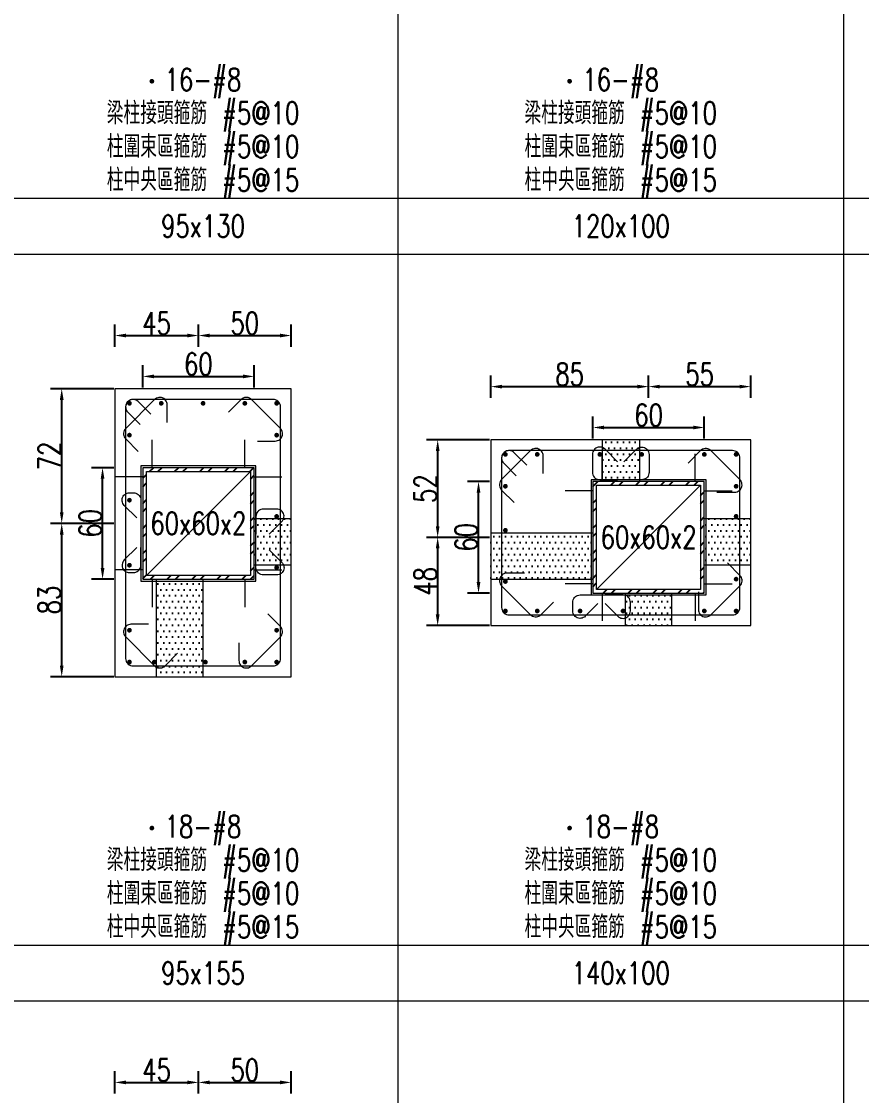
# Model space of a CAD drawing. Header units: millimetres. Extents: x 0 to 3905, y 0 to 8880.
# Drawn here: x 2922 to 3375, y 2763 to 3341 of the extents above; entities that cross this region are included whole.
import ezdxf
from ezdxf.enums import TextEntityAlignment as Align

# ---------------------------------------------------------------- set-up
doc = ezdxf.new("R2010")
doc.units = ezdxf.units.MM
doc.layers.get('DEFPOINTS').update_dxf_attribs({"color": 3})
for name, color, linetype in [('Hatch線', 6, 'Continuous'), ('TC-鋼粱', 132, 'Continuous'), ('主筋斷面', 2, 'Continuous'), ('文字-主筋根數', 7, 'Continuous'), ('文字-剪力筋 中央區', 7, 'Continuous'), ('文字-剪力筋-BC', 7, 'Continuous'), ('文字-剪力筋-圍束區', 7, 'Continuous'), ('文字-斷面尺寸', 7, 'Continuous'), ('文字-輔助字', 7, 'Continuous'), ('柱斷面線', 4, 'Continuous'), ('標註字', 4, 'Continuous'), ('箍筋線', 1, 'Continuous'), ('網格線', 7, 'Continuous'), ('鋼柱', 11, 'Continuous')]:
    doc.layers.add(name, color=color, linetype=linetype)
doc.styles.add('note', font='txt.shx', dxfattribs={"width": 0.75, "height": 12})
doc.styles.add('txt', font='txt.shx', dxfattribs={"height": 0.2, "bigfont": 'chineset.shx'})
doc.dimstyles.new('RCAD_DIM', dxfattribs={"dimtxt": 12, "dimasz": 6, "dimexe": 6, "dimexo": 0.625, "dimtad": 1, "dimdec": 0, "dimdsep": 46, "dimtxsty": 'note', "dimcen": 2.5, "dimclrd": 256, "dimclre": 256, "dimclrt": 256, "dimadec": 0, "dimazin": 0, "dimtfac": 1, "dimtmove": 0, "dimatfit": 3, "dimfxl": 0, "dimtolj": 1, "dimarcsym": 0})

# ---------------------------------------------------------------- blocks, each defined once
blk = doc.blocks.new('*D1640')
at = {"layer": 'DEFPOINTS', "color": 0}
for p in [(3017.5, 2770.12), (2972.5, 2763.5), (3017.5, 2763.5)]:
    blk.add_point(p, dxfattribs=at)
at = {"layer": '標註字', "lineweight": -2}
for p, q in [((2972.5, 2764.12), (2972.5, 2776.12)), ((3017.5, 2764.12), (3017.5, 2776.12)), ((2978.5, 2770.12), (3011.5, 2770.12))]:
    blk.add_line(p, q, dxfattribs=at)
at = {"layer": '標註字'}
for points in [[(2978.5, 2771.12), (2978.5, 2769.12), (2972.5, 2770.12)], [(3011.5, 2769.12), (3011.5, 2771.12), (3017.5, 2770.12)]]:
    blk.add_solid(points, dxfattribs=at)
at = {"layer": '標註字', "insert": (2995, 2776.75), "char_height": 12, "attachment_point": 5, "style": 'note'}
blk.add_mtext('\\A1;45', dxfattribs=at)
blk = doc.blocks.new('*D1641')
at = {"layer": 'DEFPOINTS', "color": 0}
for p in [(3067.5, 2770.12), (3017.5, 2763.5), (3067.5, 2763.5)]:
    blk.add_point(p, dxfattribs=at)
at = {"layer": '標註字', "lineweight": -2}
for p, q in [((3017.5, 2764.12), (3017.5, 2776.12)), ((3067.5, 2764.12), (3067.5, 2776.12)), ((3023.5, 2770.12), (3061.5, 2770.12))]:
    blk.add_line(p, q, dxfattribs=at)
at = {"layer": '標註字'}
for points in [[(3023.5, 2771.12), (3023.5, 2769.12), (3017.5, 2770.12)], [(3061.5, 2769.12), (3061.5, 2771.12), (3067.5, 2770.12)]]:
    blk.add_solid(points, dxfattribs=at)
at = {"layer": '標註字', "insert": (3042.5, 2776.75), "char_height": 12, "attachment_point": 5, "style": 'note'}
blk.add_mtext('\\A1;50', dxfattribs=at)
blk = doc.blocks.new('*D1644')
at = {"layer": 'DEFPOINTS', "color": 0}
for p in [(3047.5, 3150.12), (2987.5, 3143.5), (3047.5, 3143.5)]:
    blk.add_point(p, dxfattribs=at)
at = {"layer": '標註字', "lineweight": -2}
for p, q in [((2987.5, 3144.12), (2987.5, 3156.12)), ((3047.5, 3144.12), (3047.5, 3156.12)), ((2993.5, 3150.12), (3041.5, 3150.12))]:
    blk.add_line(p, q, dxfattribs=at)
at = {"layer": '標註字'}
for points in [[(2993.5, 3151.12), (2993.5, 3149.12), (2987.5, 3150.12)], [(3041.5, 3149.12), (3041.5, 3151.12), (3047.5, 3150.12)]]:
    blk.add_solid(points, dxfattribs=at)
at = {"layer": '標註字', "insert": (3017.5, 3156.75), "char_height": 12, "attachment_point": 5, "style": 'note'}
blk.add_mtext('\\A1;60', dxfattribs=at)
blk = doc.blocks.new('*D1645')
at = {"layer": 'DEFPOINTS', "color": 0}
for p in [(2965.88, 3101), (2972.5, 3101), (2972.5, 3041)]:
    blk.add_point(p, dxfattribs=at)
at = {"layer": '標註字', "lineweight": -2}
for p, q in [((2971.88, 3101), (2959.88, 3101)), ((2965.88, 3047), (2965.88, 3095)), ((2971.88, 3041), (2959.88, 3041))]:
    blk.add_line(p, q, dxfattribs=at)
at = {"layer": '標註字'}
for points in [[(2966.88, 3095), (2964.88, 3095), (2965.88, 3101)], [(2964.88, 3047), (2966.88, 3047), (2965.88, 3041)]]:
    blk.add_solid(points, dxfattribs=at)
at = {"layer": '標註字', "insert": (2959.25, 3071), "char_height": 12, "attachment_point": 5, "rotation": 90, "style": 'note'}
blk.add_mtext('\\A1;60', dxfattribs=at)
blk = doc.blocks.new('*D1646')
at = {"layer": 'DEFPOINTS', "color": 0}
for p in [(3017.5, 3172.12), (2972.5, 3165.5), (3017.5, 3165.5)]:
    blk.add_point(p, dxfattribs=at)
at = {"layer": '標註字', "lineweight": -2}
for p, q in [((2972.5, 3166.12), (2972.5, 3178.12)), ((3017.5, 3166.12), (3017.5, 3178.12)), ((2978.5, 3172.12), (3011.5, 3172.12))]:
    blk.add_line(p, q, dxfattribs=at)
at = {"layer": '標註字'}
for points in [[(2978.5, 3173.12), (2978.5, 3171.12), (2972.5, 3172.12)], [(3011.5, 3171.12), (3011.5, 3173.12), (3017.5, 3172.12)]]:
    blk.add_solid(points, dxfattribs=at)
at = {"layer": '標註字', "insert": (2995, 3178.75), "char_height": 12, "attachment_point": 5, "style": 'note'}
blk.add_mtext('\\A1;45', dxfattribs=at)
blk = doc.blocks.new('*D1647')
at = {"layer": 'DEFPOINTS', "color": 0}
for p in [(3067.5, 3172.12), (3017.5, 3165.5), (3067.5, 3165.5)]:
    blk.add_point(p, dxfattribs=at)
at = {"layer": '標註字', "lineweight": -2}
for p, q in [((3017.5, 3166.12), (3017.5, 3178.12)), ((3067.5, 3166.12), (3067.5, 3178.12)), ((3023.5, 3172.12), (3061.5, 3172.12))]:
    blk.add_line(p, q, dxfattribs=at)
at = {"layer": '標註字'}
for points in [[(3023.5, 3173.12), (3023.5, 3171.12), (3017.5, 3172.12)], [(3061.5, 3171.12), (3061.5, 3173.12), (3067.5, 3172.12)]]:
    blk.add_solid(points, dxfattribs=at)
at = {"layer": '標註字', "insert": (3042.5, 3178.75), "char_height": 12, "attachment_point": 5, "style": 'note'}
blk.add_mtext('\\A1;50', dxfattribs=at)
blk = doc.blocks.new('*D1648')
at = {"layer": 'DEFPOINTS', "color": 0}
for p in [(2943.88, 3071), (2972.5, 3071), (2972.5, 2988.5)]:
    blk.add_point(p, dxfattribs=at)
at = {"layer": '標註字', "lineweight": -2}
for p, q in [((2971.88, 3071), (2937.88, 3071)), ((2943.88, 2994.5), (2943.88, 3065)), ((2971.88, 2988.5), (2937.88, 2988.5))]:
    blk.add_line(p, q, dxfattribs=at)
at = {"layer": '標註字'}
for points in [[(2944.88, 3065), (2942.88, 3065), (2943.88, 3071)], [(2942.88, 2994.5), (2944.88, 2994.5), (2943.88, 2988.5)]]:
    blk.add_solid(points, dxfattribs=at)
at = {"layer": '標註字', "insert": (2937.25, 3029.75), "char_height": 12, "attachment_point": 5, "rotation": 90, "style": 'note'}
blk.add_mtext('\\A1;83', dxfattribs=at)
blk = doc.blocks.new('*D1649')
at = {"layer": 'DEFPOINTS', "color": 0}
for p in [(2943.88, 3143.5), (2972.5, 3143.5), (2972.5, 3071)]:
    blk.add_point(p, dxfattribs=at)
at = {"layer": '標註字', "lineweight": -2}
for p, q in [((2971.88, 3143.5), (2937.88, 3143.5)), ((2943.88, 3077), (2943.88, 3137.5)), ((2971.88, 3071), (2937.88, 3071))]:
    blk.add_line(p, q, dxfattribs=at)
at = {"layer": '標註字'}
for points in [[(2944.88, 3137.5), (2942.88, 3137.5), (2943.88, 3143.5)], [(2942.88, 3077), (2944.88, 3077), (2943.88, 3071)]]:
    blk.add_solid(points, dxfattribs=at)
at = {"layer": '標註字', "insert": (2937.25, 3107.25), "char_height": 12, "attachment_point": 5, "rotation": 90, "style": 'note'}
blk.add_mtext('\\A1;72', dxfattribs=at)
blk = doc.blocks.new('Circle_Filled')
at = {"const_width": 0.5}
blk.add_lwpolyline([(-0.25, 0, 1), (0.25, 0, 1)], format="xyb", close=True, dxfattribs=at)
blk = doc.blocks.new('*D1776')
at = {"layer": 'DEFPOINTS', "color": 0}
for p in [(3290, 3122.62), (3230, 3116), (3290, 3116)]:
    blk.add_point(p, dxfattribs=at)
at = {"layer": '標註字', "lineweight": -2}
for p, q in [((3230, 3116.62), (3230, 3128.62)), ((3290, 3116.62), (3290, 3128.62)), ((3236, 3122.62), (3284, 3122.62))]:
    blk.add_line(p, q, dxfattribs=at)
at = {"layer": '標註字'}
for points in [[(3236, 3123.62), (3236, 3121.62), (3230, 3122.62)], [(3284, 3121.62), (3284, 3123.62), (3290, 3122.62)]]:
    blk.add_solid(points, dxfattribs=at)
at = {"layer": '標註字', "insert": (3260, 3129.25), "char_height": 12, "attachment_point": 5, "style": 'note'}
blk.add_mtext('\\A1;60', dxfattribs=at)
blk = doc.blocks.new('*D1777')
at = {"layer": 'DEFPOINTS', "color": 0}
for p in [(3168.38, 3093.5), (3175, 3093.5), (3175, 3033.5)]:
    blk.add_point(p, dxfattribs=at)
at = {"layer": '標註字', "lineweight": -2}
for p, q in [((3174.38, 3093.5), (3162.38, 3093.5)), ((3168.38, 3039.5), (3168.38, 3087.5)), ((3174.38, 3033.5), (3162.38, 3033.5))]:
    blk.add_line(p, q, dxfattribs=at)
at = {"layer": '標註字'}
for points in [[(3169.38, 3087.5), (3167.38, 3087.5), (3168.38, 3093.5)], [(3167.38, 3039.5), (3169.38, 3039.5), (3168.38, 3033.5)]]:
    blk.add_solid(points, dxfattribs=at)
at = {"layer": '標註字', "insert": (3161.75, 3063.5), "char_height": 12, "attachment_point": 5, "rotation": 90, "style": 'note'}
blk.add_mtext('\\A1;60', dxfattribs=at)
blk = doc.blocks.new('*D1778')
at = {"layer": 'DEFPOINTS', "color": 0}
for p in [(3260, 3144.62), (3175, 3138), (3260, 3138)]:
    blk.add_point(p, dxfattribs=at)
at = {"layer": '標註字', "lineweight": -2}
for p, q in [((3175, 3138.62), (3175, 3150.62)), ((3260, 3138.62), (3260, 3150.62)), ((3181, 3144.62), (3254, 3144.62))]:
    blk.add_line(p, q, dxfattribs=at)
at = {"layer": '標註字'}
for points in [[(3181, 3145.62), (3181, 3143.62), (3175, 3144.62)], [(3254, 3143.62), (3254, 3145.62), (3260, 3144.62)]]:
    blk.add_solid(points, dxfattribs=at)
at = {"layer": '標註字', "insert": (3217.5, 3151.25), "char_height": 12, "attachment_point": 5, "style": 'note'}
blk.add_mtext('\\A1;85', dxfattribs=at)
blk = doc.blocks.new('*D1779')
at = {"layer": 'DEFPOINTS', "color": 0}
for p in [(3315, 3144.62), (3260, 3138), (3315, 3138)]:
    blk.add_point(p, dxfattribs=at)
at = {"layer": '標註字', "lineweight": -2}
for p, q in [((3260, 3138.62), (3260, 3150.62)), ((3315, 3138.62), (3315, 3150.62)), ((3266, 3144.62), (3309, 3144.62))]:
    blk.add_line(p, q, dxfattribs=at)
at = {"layer": '標註字'}
for points in [[(3266, 3145.62), (3266, 3143.62), (3260, 3144.62)], [(3309, 3143.62), (3309, 3145.62), (3315, 3144.62)]]:
    blk.add_solid(points, dxfattribs=at)
at = {"layer": '標註字', "insert": (3287.5, 3151.25), "char_height": 12, "attachment_point": 5, "style": 'note'}
blk.add_mtext('\\A1;55', dxfattribs=at)
blk = doc.blocks.new('*D1780')
at = {"layer": 'DEFPOINTS', "color": 0}
for p in [(3146.38, 3063.5), (3175, 3063.5), (3175, 3016)]:
    blk.add_point(p, dxfattribs=at)
at = {"layer": '標註字', "lineweight": -2}
for p, q in [((3174.38, 3063.5), (3140.38, 3063.5)), ((3146.38, 3022), (3146.38, 3057.5)), ((3174.38, 3016), (3140.38, 3016))]:
    blk.add_line(p, q, dxfattribs=at)
at = {"layer": '標註字'}
for points in [[(3147.38, 3057.5), (3145.38, 3057.5), (3146.38, 3063.5)], [(3145.38, 3022), (3147.38, 3022), (3146.38, 3016)]]:
    blk.add_solid(points, dxfattribs=at)
at = {"layer": '標註字', "insert": (3139.75, 3039.75), "char_height": 12, "attachment_point": 5, "rotation": 90, "style": 'note'}
blk.add_mtext('\\A1;48', dxfattribs=at)
blk = doc.blocks.new('*D1781')
at = {"layer": 'DEFPOINTS', "color": 0}
for p in [(3146.38, 3116), (3175, 3116), (3175, 3063.5)]:
    blk.add_point(p, dxfattribs=at)
at = {"layer": '標註字', "lineweight": -2}
for p, q in [((3174.38, 3116), (3140.38, 3116)), ((3146.38, 3069.5), (3146.38, 3110)), ((3174.38, 3063.5), (3140.38, 3063.5))]:
    blk.add_line(p, q, dxfattribs=at)
at = {"layer": '標註字'}
for points in [[(3147.38, 3110), (3145.38, 3110), (3146.38, 3116)], [(3145.38, 3069.5), (3147.38, 3069.5), (3146.38, 3063.5)]]:
    blk.add_solid(points, dxfattribs=at)
at = {"layer": '標註字', "insert": (3139.75, 3089.75), "char_height": 12, "attachment_point": 5, "rotation": 90, "style": 'note'}
blk.add_mtext('\\A1;52', dxfattribs=at)

msp = doc.modelspace()

# ---------------------------------------------------------------- hatches: boundary and pattern name
at = {"layer": 'Hatch線'}
h = msp.add_hatch(dxfattribs=at)
h.set_pattern_fill('ANSI32', color=256, style=0)
h.paths.add_polyline_path([(2987.5, 3041), (3047.5, 3041), (3047.5, 3101), (2987.5, 3101)], flags=17)
h.paths.add_polyline_path([(2989.5, 3043), (2989.5, 3099), (3045.5, 3099), (3045.5, 3043)])
h = msp.add_hatch(dxfattribs=at)
h.set_pattern_fill('ANSI32', color=256, style=0)
h.paths.add_polyline_path([(3230, 3033.5), (3290, 3033.5), (3290, 3093.5), (3230, 3093.5)], flags=17)
h.paths.add_polyline_path([(3232, 3035.5), (3232, 3091.5), (3288, 3091.5), (3288, 3035.5)])
at = {"layer": 'TC-鋼粱'}
h = msp.add_hatch(dxfattribs=at)
h.set_pattern_fill('DOTS', color=256, scale=2, style=0)
h.paths.add_polyline_path([(3255, 3116), (3235, 3116), (3235, 3093.5), (3255, 3093.5)], flags=17)
h = msp.add_hatch(dxfattribs=at)
h.set_pattern_fill('DOTS', color=256, scale=2, style=0)
h.paths.add_polyline_path([(3067.5, 3048.5), (3067.5, 3073.5), (3047.5, 3073.5), (3047.5, 3048.5)], flags=17)
h = msp.add_hatch(dxfattribs=at)
h.set_pattern_fill('DOTS', color=256, scale=2, style=0)
h.paths.add_polyline_path([(3315, 3048.5), (3315, 3073.5), (3290, 3073.5), (3290, 3048.5)], flags=17)
h = msp.add_hatch(dxfattribs=at)
h.set_pattern_fill('DOTS', color=256, scale=2, style=0)
h.paths.add_polyline_path([(3175, 3066), (3175, 3041), (3230, 3041), (3230, 3066)], flags=17)
h = msp.add_hatch(dxfattribs=at)
h.set_pattern_fill('DOTS', color=256, scale=2, style=0)
h.paths.add_polyline_path([(2995, 2988.5), (3020, 2988.5), (3020, 3041), (2995, 3041)], flags=17)
h = msp.add_hatch(dxfattribs=at)
h.set_pattern_fill('DOTS', color=256, scale=2, style=0)
h.paths.add_polyline_path([(3247.48, 3016), (3272.48, 3016), (3272.48, 3033.5), (3247.48, 3033.5)], flags=17)

# ---------------------------------------------------------------- linework, layer by layer
at = {"layer": 'DEFPOINTS', "lineweight": 5}
for points in [[(2992.5, 3101), (2992.5, 3116)], [(3042.5, 3101), (3042.5, 3116)], [(3235, 3093.5), (3235, 3108.5)], [(3285, 3093.5), (3285, 3108.5)], [(2987.5, 3040), (3048.5, 3040), (3048.5, 3102), (2986.5, 3102), (2986.5, 3040), (2987.5, 3040)], [(2989.5, 3043), (3045.5, 3099)], [(2987.5, 3096), (2972.5, 3096)], [(3047.5, 3096), (3062.5, 3096)], [(3230, 3032.5), (3291, 3032.5), (3291, 3094.5), (3229, 3094.5), (3229, 3032.5), (3230, 3032.5)], [(3230, 3088.5), (3215, 3088.5)], [(3232, 3035.5), (3288, 3091.5)], [(3290, 3088.5), (3305, 3088.5)], [(2987.5, 3046), (2972.5, 3046)], [(2992.5, 3041), (2992.5, 3026)], [(3042.5, 3041), (3042.5, 3026)], [(3047.5, 3046), (3062.5, 3046)], [(3230, 3038.5), (3215, 3038.5)], [(3290, 3038.5), (3305, 3038.5)], [(3235, 3033.5), (3235, 3018.5)], [(3285, 3033.5), (3285, 3018.5)]]:
    msp.add_lwpolyline(points, dxfattribs=at)
at = {"layer": 'TC-鋼粱', "lineweight": 5}
for points in [[(3235, 3116), (3235, 3093.5)], [(3255, 3116), (3255, 3093.5)], [(3067.5, 3073.5), (3047.5, 3073.5)], [(3315, 3073.5), (3290, 3073.5)], [(3175, 3066), (3230, 3066)], [(3067.5, 3048.5), (3047.5, 3048.5)], [(3315, 3048.5), (3290, 3048.5)], [(2995, 2988.5), (2995, 3041)], [(3020, 2988.5), (3020, 3041)], [(3175, 3041), (3230, 3041)], [(3247.48, 3016), (3247.48, 3033.5)], [(3272.48, 3016), (3272.48, 3033.5)]]:
    msp.add_lwpolyline(points, dxfattribs=at)
at = {"layer": '柱斷面線', "lineweight": 5}
for points in [[(2972.5, 2988.5), (3067.5, 2988.5), (3067.5, 3143.5), (2972.5, 3143.5), (2972.5, 2988.5)], [(3175, 3016), (3315, 3016), (3315, 3116), (3175, 3116), (3175, 3016)]]:
    msp.add_lwpolyline(points, dxfattribs=at)
at = {"layer": '箍筋線', "lineweight": 5}
for points in [[(3000.69, 3125.31), (3000.69, 3134.85), (3000.63, 3135.52), (3000.46, 3136.16), (3000.19, 3136.77), (2999.82, 3137.33), (2999.36, 3137.82), (2998.83, 3138.22), (2998.23, 3138.52), (2997.6, 3138.73), (2996.93, 3138.82), (2996.27, 3138.8), (2995.61, 3138.67), (2994.99, 3138.43), (2994.41, 3138.09), (2993.9, 3137.66), (2978.34, 3122.1), (2977.89, 3121.57), (2977.55, 3120.97), (2977.31, 3120.32), (2977.19, 3119.63), (2977.19, 3118.94), (2977.31, 3118.26), (2977.55, 3117.61), (2977.89, 3117.01), (2978.34, 3116.48), (2985.08, 3109.73)], [(2991.83, 3129.79), (2985.08, 3136.54), (2984.57, 3136.97), (2983.99, 3137.31), (2983.37, 3137.55), (2982.72, 3137.68), (2982.05, 3137.7), (2981.39, 3137.61), (2980.75, 3137.4), (2980.16, 3137.1), (2979.62, 3136.69), (2979.16, 3136.21), (2978.79, 3135.65), (2978.52, 3135.04), (2978.35, 3134.4), (2978.29, 3133.73), (2978.29, 2998.27), (2978.36, 2997.58), (2978.53, 2996.91), (2978.83, 2996.28), (2979.22, 2995.71), (2979.71, 2995.22), (2980.28, 2994.83), (2980.91, 2994.53), (2981.58, 2994.36), (2982.27, 2994.29), (3057.73, 2994.29), (3058.42, 2994.36), (3059.09, 2994.53), (3059.72, 2994.83), (3060.29, 2995.22), (3060.78, 2995.71), (3061.17, 2996.28), (3061.47, 2996.91), (3061.64, 2997.58), (3061.71, 2998.27), (3061.71, 3133.73), (3061.64, 3134.42), (3061.47, 3135.09), (3061.17, 3135.72), (3060.78, 3136.29), (3060.29, 3136.78), (3059.72, 3137.17), (3059.09, 3137.47), (3058.42, 3137.64), (3057.73, 3137.71), (2982.27, 3137.71), (2981.6, 3137.65), (2980.96, 3137.48), (2980.35, 3137.21), (2979.79, 3136.84), (2979.31, 3136.38), (2978.9, 3135.84), (2978.6, 3135.25), (2978.39, 3134.61), (2978.3, 3133.95), (2978.32, 3133.28), (2978.45, 3132.63), (2978.69, 3132.01), (2979.03, 3131.43), (2979.46, 3130.92), (2986.21, 3124.17)], [(3049.31, 3115.31), (3058.85, 3115.31), (3059.52, 3115.37), (3060.16, 3115.54), (3060.77, 3115.81), (3061.33, 3116.18), (3061.82, 3116.64), (3062.22, 3117.17), (3062.52, 3117.77), (3062.73, 3118.4), (3062.82, 3119.07), (3062.8, 3119.73), (3062.67, 3120.39), (3062.43, 3121.01), (3062.09, 3121.59), (3061.66, 3122.1), (3046.1, 3137.66), (3045.57, 3138.11), (3044.97, 3138.45), (3044.32, 3138.69), (3043.63, 3138.81), (3042.94, 3138.81), (3042.26, 3138.69), (3041.61, 3138.45), (3041.01, 3138.11), (3040.48, 3137.66), (3033.73, 3130.92)], [(3203.19, 3097.81), (3203.19, 3107.35), (3203.13, 3108.02), (3202.96, 3108.66), (3202.69, 3109.27), (3202.32, 3109.83), (3201.86, 3110.32), (3201.33, 3110.72), (3200.73, 3111.02), (3200.1, 3111.23), (3199.43, 3111.32), (3198.77, 3111.3), (3198.11, 3111.17), (3197.49, 3110.93), (3196.91, 3110.59), (3196.4, 3110.16), (3180.84, 3094.6), (3180.39, 3094.07), (3180.05, 3093.47), (3179.81, 3092.82), (3179.69, 3092.13), (3179.69, 3091.44), (3179.81, 3090.76), (3180.05, 3090.11), (3180.39, 3089.51), (3180.84, 3088.98), (3187.58, 3082.23)], [(3194.33, 3102.29), (3187.58, 3109.04), (3187.07, 3109.47), (3186.49, 3109.81), (3185.87, 3110.05), (3185.22, 3110.18), (3184.55, 3110.2), (3183.89, 3110.11), (3183.25, 3109.9), (3182.66, 3109.6), (3182.12, 3109.19), (3181.66, 3108.71), (3181.29, 3108.15), (3181.02, 3107.54), (3180.85, 3106.9), (3180.79, 3106.23), (3180.79, 3025.77), (3180.86, 3025.08), (3181.03, 3024.41), (3181.33, 3023.78), (3181.72, 3023.21), (3182.21, 3022.72), (3182.78, 3022.33), (3183.41, 3022.03), (3184.08, 3021.86), (3184.77, 3021.79), (3305.23, 3021.79), (3305.92, 3021.86), (3306.59, 3022.03), (3307.22, 3022.33), (3307.79, 3022.72), (3308.28, 3023.21), (3308.67, 3023.78), (3308.97, 3024.41), (3309.14, 3025.08), (3309.21, 3025.77), (3309.21, 3106.23), (3309.14, 3106.92), (3308.97, 3107.59), (3308.67, 3108.22), (3308.28, 3108.79), (3307.79, 3109.28), (3307.22, 3109.67), (3306.59, 3109.97), (3305.92, 3110.14), (3305.23, 3110.21), (3184.77, 3110.21), (3184.1, 3110.15), (3183.46, 3109.98), (3182.85, 3109.71), (3182.29, 3109.34), (3181.81, 3108.88), (3181.4, 3108.34), (3181.1, 3107.75), (3180.89, 3107.11), (3180.8, 3106.45), (3180.82, 3105.78), (3180.95, 3105.13), (3181.19, 3104.51), (3181.53, 3103.93), (3181.96, 3103.42), (3188.71, 3096.67)], [(3243.29, 3104.2), (3236.54, 3110.95), (3236.03, 3111.38), (3235.45, 3111.72), (3234.83, 3111.96), (3234.18, 3112.09), (3233.51, 3112.11), (3232.85, 3112.02), (3232.21, 3111.81), (3231.62, 3111.51), (3231.08, 3111.1), (3230.62, 3110.62), (3230.25, 3110.06), (3229.98, 3109.45), (3229.81, 3108.81), (3229.76, 3108.14), (3229.76, 3098.48), (3229.82, 3097.78), (3229.99, 3097.12), (3230.29, 3096.49), (3230.68, 3095.92), (3231.17, 3095.43), (3231.74, 3095.03), (3232.37, 3094.74), (3233.04, 3094.56), (3233.73, 3094.5), (3243.27, 3094.5)], [(3246.71, 3104.2), (3253.46, 3110.95), (3253.97, 3111.38), (3254.55, 3111.72), (3255.17, 3111.96), (3255.82, 3112.09), (3256.49, 3112.11), (3257.15, 3112.02), (3257.79, 3111.81), (3258.38, 3111.51), (3258.92, 3111.1), (3259.38, 3110.62), (3259.75, 3110.06), (3260.02, 3109.45), (3260.19, 3108.81), (3260.25, 3108.14), (3260.25, 3098.48), (3260.18, 3097.78), (3260.01, 3097.12), (3259.71, 3096.49), (3259.32, 3095.92), (3258.83, 3095.43), (3258.26, 3095.03), (3257.63, 3094.74), (3256.96, 3094.56), (3256.27, 3094.5), (3246.73, 3094.5)], [(3296.81, 3087.81), (3306.35, 3087.81), (3307.02, 3087.87), (3307.66, 3088.04), (3308.27, 3088.31), (3308.83, 3088.68), (3309.32, 3089.14), (3309.72, 3089.67), (3310.02, 3090.27), (3310.23, 3090.9), (3310.32, 3091.57), (3310.3, 3092.23), (3310.17, 3092.89), (3309.93, 3093.51), (3309.59, 3094.09), (3309.16, 3094.6), (3293.6, 3110.16), (3293.07, 3110.61), (3292.47, 3110.95), (3291.82, 3111.19), (3291.13, 3111.31), (3290.44, 3111.31), (3289.76, 3111.19), (3289.11, 3110.95), (3288.51, 3110.61), (3287.98, 3110.16), (3281.23, 3103.42)], [(2984.3, 3073.94), (2977.55, 3080.69), (2977.12, 3081.2), (2976.78, 3081.78), (2976.54, 3082.4), (2976.41, 3083.05), (2976.39, 3083.72), (2976.48, 3084.38), (2976.69, 3085.02), (2976.99, 3085.61), (2977.4, 3086.15), (2977.88, 3086.61), (2978.44, 3086.98), (2979.05, 3087.25), (2979.69, 3087.42), (2980.36, 3087.48), (2982.53, 3087.48), (2983.22, 3087.41), (2983.88, 3087.24), (2984.51, 3086.94), (2985.08, 3086.55), (2985.57, 3086.06), (2985.97, 3085.49), (2986.26, 3084.86), (2986.44, 3084.19), (2986.5, 3083.5), (2986.5, 3073.96)], [(3055.7, 3065.21), (3062.45, 3071.96), (3062.88, 3072.47), (3063.22, 3073.05), (3063.46, 3073.67), (3063.59, 3074.32), (3063.61, 3074.99), (3063.52, 3075.65), (3063.31, 3076.29), (3063.01, 3076.88), (3062.6, 3077.42), (3062.12, 3077.88), (3061.56, 3078.25), (3060.95, 3078.52), (3060.31, 3078.69), (3059.64, 3078.74), (3052.48, 3078.74), (3051.78, 3078.68), (3051.12, 3078.51), (3050.49, 3078.21), (3049.92, 3077.81), (3049.43, 3077.32), (3049.03, 3076.76), (3048.74, 3076.13), (3048.56, 3075.46), (3048.5, 3074.77), (3048.5, 3065.23)], [(2984.3, 3058.06), (2977.55, 3051.31), (2977.12, 3050.8), (2976.78, 3050.22), (2976.54, 3049.6), (2976.41, 3048.95), (2976.39, 3048.28), (2976.48, 3047.62), (2976.69, 3046.98), (2976.99, 3046.39), (2977.4, 3045.85), (2977.88, 3045.39), (2978.44, 3045.02), (2979.05, 3044.75), (2979.69, 3044.58), (2980.36, 3044.52), (2982.53, 3044.52), (2983.22, 3044.59), (2983.88, 3044.76), (2984.51, 3045.06), (2985.08, 3045.45), (2985.57, 3045.94), (2985.97, 3046.51), (2986.26, 3047.14), (2986.44, 3047.81), (2986.5, 3048.5), (2986.5, 3058.04)], [(3055.7, 3056.79), (3062.45, 3050.04), (3062.88, 3049.53), (3063.22, 3048.95), (3063.46, 3048.33), (3063.59, 3047.67), (3063.61, 3047.01), (3063.52, 3046.35), (3063.31, 3045.71), (3063.01, 3045.12), (3062.6, 3044.58), (3062.12, 3044.12), (3061.56, 3043.75), (3060.95, 3043.48), (3060.31, 3043.31), (3059.64, 3043.25), (3052.48, 3043.25), (3051.78, 3043.32), (3051.12, 3043.49), (3050.49, 3043.79), (3049.92, 3044.18), (3049.43, 3044.67), (3049.03, 3045.24), (3048.74, 3045.87), (3048.56, 3046.54), (3048.5, 3047.23), (3048.5, 3056.77)], [(3286.81, 3034.19), (3286.81, 3024.65), (3286.87, 3023.98), (3287.04, 3023.34), (3287.31, 3022.73), (3287.68, 3022.17), (3288.14, 3021.68), (3288.67, 3021.28), (3289.27, 3020.98), (3289.9, 3020.77), (3290.57, 3020.68), (3291.23, 3020.7), (3291.89, 3020.83), (3292.51, 3021.07), (3293.09, 3021.41), (3293.6, 3021.84), (3309.16, 3037.4), (3309.61, 3037.93), (3309.95, 3038.53), (3310.19, 3039.18), (3310.31, 3039.87), (3310.31, 3040.56), (3310.19, 3041.24), (3309.95, 3041.89), (3309.61, 3042.49), (3309.16, 3043.02), (3302.42, 3049.77)], [(3193.19, 3044.19), (3183.65, 3044.19), (3182.98, 3044.13), (3182.34, 3043.96), (3181.73, 3043.69), (3181.17, 3043.32), (3180.68, 3042.86), (3180.28, 3042.33), (3179.98, 3041.73), (3179.77, 3041.1), (3179.68, 3040.43), (3179.7, 3039.77), (3179.83, 3039.11), (3180.07, 3038.49), (3180.41, 3037.91), (3180.84, 3037.4), (3196.4, 3021.84), (3196.93, 3021.39), (3197.53, 3021.05), (3198.18, 3020.81), (3198.87, 3020.69), (3199.56, 3020.69), (3200.24, 3020.81), (3200.89, 3021.05), (3201.49, 3021.39), (3202.02, 3021.84), (3208.77, 3028.58)], [(3232.66, 3027.8), (3225.91, 3021.05), (3225.4, 3020.62), (3224.83, 3020.28), (3224.2, 3020.04), (3223.55, 3019.91), (3222.88, 3019.89), (3222.22, 3019.98), (3221.58, 3020.19), (3220.99, 3020.49), (3220.45, 3020.9), (3219.99, 3021.38), (3219.62, 3021.94), (3219.35, 3022.55), (3219.18, 3023.19), (3219.13, 3023.86), (3219.13, 3028.53), (3219.19, 3029.22), (3219.37, 3029.88), (3219.66, 3030.51), (3220.06, 3031.08), (3220.55, 3031.57), (3221.12, 3031.97), (3221.74, 3032.26), (3222.41, 3032.44), (3223.1, 3032.5), (3232.64, 3032.5)], [(3236.65, 3027.8), (3243.39, 3021.05), (3243.91, 3020.62), (3244.48, 3020.28), (3245.1, 3020.04), (3245.76, 3019.91), (3246.43, 3019.89), (3247.09, 3019.98), (3247.73, 3020.19), (3248.32, 3020.49), (3248.85, 3020.9), (3249.31, 3021.38), (3249.68, 3021.94), (3249.96, 3022.55), (3250.12, 3023.19), (3250.18, 3023.86), (3250.18, 3028.53), (3250.12, 3029.22), (3249.94, 3029.88), (3249.65, 3030.51), (3249.25, 3031.08), (3248.76, 3031.57), (3248.19, 3031.97), (3247.56, 3032.26), (3246.9, 3032.44), (3246.21, 3032.5), (3236.67, 3032.5)], [(3039.31, 3006.69), (3039.31, 2997.15), (3039.37, 2996.48), (3039.54, 2995.84), (3039.81, 2995.23), (3040.18, 2994.67), (3040.64, 2994.18), (3041.17, 2993.78), (3041.77, 2993.48), (3042.4, 2993.27), (3043.07, 2993.18), (3043.73, 2993.2), (3044.39, 2993.33), (3045.01, 2993.57), (3045.59, 2993.91), (3046.1, 2994.34), (3061.66, 3009.9), (3062.11, 3010.43), (3062.45, 3011.03), (3062.69, 3011.68), (3062.81, 3012.37), (3062.81, 3013.06), (3062.69, 3013.74), (3062.45, 3014.39), (3062.11, 3014.99), (3061.66, 3015.52), (3054.92, 3022.27)], [(2990.69, 3016.69), (2981.15, 3016.69), (2980.48, 3016.63), (2979.84, 3016.46), (2979.23, 3016.19), (2978.67, 3015.82), (2978.18, 3015.36), (2977.78, 3014.83), (2977.48, 3014.23), (2977.27, 3013.6), (2977.18, 3012.93), (2977.2, 3012.27), (2977.33, 3011.61), (2977.57, 3010.99), (2977.91, 3010.41), (2978.34, 3009.9), (2993.9, 2994.34), (2994.43, 2993.89), (2995.03, 2993.55), (2995.68, 2993.31), (2996.37, 2993.19), (2997.06, 2993.19), (2997.74, 2993.31), (2998.39, 2993.55), (2998.99, 2993.89), (2999.52, 2994.34), (3006.27, 3001.08)]]:
    msp.add_lwpolyline(points, dxfattribs=at)
at = {"layer": '網格線', "lineweight": 5}
for points in [[(3125, 3618), (3125, 3246)], [(3365, 3618), (3365, 3246)], [(2915, 3246), (3125, 3246)], [(3125, 3246), (3365, 3246)], [(3125, 3246), (3125, 3216)], [(3365, 3246), (3635, 3246)], [(3365, 3246), (3365, 3216)], [(2915, 3216), (3125, 3216)], [(3125, 3216), (3365, 3216)], [(3125, 3216), (3125, 2844)], [(3365, 3216), (3635, 3216)], [(3365, 3216), (3365, 2844)], [(2915, 2844), (3125, 2844)], [(3125, 2844), (3365, 2844)], [(3125, 2844), (3125, 2814)], [(3365, 2844), (3635, 2844)], [(3365, 2844), (3365, 2814)], [(2915, 2814), (3125, 2814)], [(3125, 2814), (3365, 2814)], [(3125, 2814), (3125, 2442)], [(3365, 2814), (3635, 2814)], [(3365, 2814), (3365, 2442)]]:
    msp.add_lwpolyline(points, dxfattribs=at)
at = {"layer": '鋼柱', "lineweight": 5}
for points in [[(2987.5, 3041), (3047.5, 3041), (3047.5, 3101), (2987.5, 3101), (2987.5, 3041)], [(2989.5, 3043), (2989.5, 3099), (3045.5, 3099), (3045.5, 3043), (2989.5, 3043)], [(3230, 3033.5), (3290, 3033.5), (3290, 3093.5), (3230, 3093.5), (3230, 3033.5)], [(3232, 3035.5), (3232, 3091.5), (3288, 3091.5), (3288, 3035.5), (3232, 3035.5)]]:
    msp.add_lwpolyline(points, dxfattribs=at)

# ---------------------------------------------------------------- block references
at = {"layer": '主筋斷面', "lineweight": 5, "xscale": 2.539999961853027, "yscale": 2.539999961853027}
for p in [(2992.42, 3309), (3217.42, 3309), (2980.36, 3135.64), (2997.5, 3135.64), (3020, 3135.64), (3042.5, 3135.64), (3059.64, 3135.64), (2980.36, 3118.5), (3059.64, 3118.5), (3182.86, 3108.14), (3200, 3108.14), (3233.73, 3108.14), (3256.27, 3108.14), (3290, 3108.14), (3307.14, 3108.14), (3182.86, 3091), (3307.14, 3091), (2980.36, 3083.5), (3059.64, 3074.77), (3307.14, 3074.77), (3182.86, 3067.27), (2980.36, 3048.5), (3059.64, 3047.23), (3182.86, 3039.73), (3307.14, 3041), (3182.86, 3023.86), (3200, 3023.86), (3223.1, 3023.86), (3246.21, 3023.86), (3290, 3023.86), (3307.14, 3023.86), (2980.36, 3013.5), (3059.64, 3013.5), (2980.36, 2996.36), (2993.73, 2996.36), (3021.27, 2996.36), (3042.5, 2996.36), (3059.64, 2996.36), (2992.42, 2907), (3217.42, 2907)]:
    msp.add_blockref('Circle_Filled', p, dxfattribs=at)

# ---------------------------------------------------------------- texts
at = {"layer": '文字-主筋根數', "style": 'txt', "width": 0.75}
for s, p in [('16-#8', (3020, 3309)), ('16-#8', (3245, 3309)), ('18-#8', (3020, 2907)), ('18-#8', (3245, 2907))]:
    msp.add_text(s, height=12, dxfattribs=at).set_placement(p, align=Align.MIDDLE)
at = {"layer": '文字-剪力筋 中央區', "style": 'txt', "width": 0.75}
for p in [(3020, 3255), (3245, 3255), (3020, 2853), (3245, 2853)]:
    msp.add_text('柱中央區箍筋 #5@15', height=12, dxfattribs=at).set_placement(p, align=Align.MIDDLE)
at = {"layer": '文字-剪力筋-BC', "style": 'txt', "width": 0.75}
for p in [(3020, 3291), (3245, 3291), (3020, 2889), (3245, 2889)]:
    msp.add_text('梁柱接頭箍筋 #5@10', height=12, dxfattribs=at).set_placement(p, align=Align.MIDDLE)
at = {"layer": '文字-剪力筋-圍束區', "style": 'txt', "width": 0.75}
for p in [(3020, 3273), (3245, 3273), (3020, 2871), (3245, 2871)]:
    msp.add_text('柱圍束區箍筋 #5@10', height=12, dxfattribs=at).set_placement(p, align=Align.MIDDLE)
at = {"layer": '文字-斷面尺寸', "style": 'txt', "width": 0.75}
for s, p in [('95x130', (3020, 3231)), ('120x100', (3245, 3231)), ('95x155', (3020, 2829)), ('140x100', (3245, 2829))]:
    msp.add_text(s, height=12, dxfattribs=at).set_placement(p, align=Align.MIDDLE)
at = {"layer": '文字-輔助字', "style": 'txt', "width": 0.75}
for p in [(3017.5, 3071), (3260, 3063.5)]:
    msp.add_text('60x60x2', height=12, dxfattribs=at).set_placement(p, align=Align.MIDDLE)

# ---------------------------------------------------------------- dimensions: what is measured, and where the dimension line sits
at = {"layer": '標註字'}
for base, p1, p2, picture, middle in [((3017.5, 3172.12), (2972.5, 3165.5), (3017.5, 3165.5), '*D1646', (2995, 3178.75)), ((3067.5, 3172.12), (3017.5, 3165.5), (3067.5, 3165.5), '*D1647', (3042.5, 3178.75)), ((3047.5, 3150.12), (2987.5, 3143.5), (3047.5, 3143.5), '*D1644', (3017.5, 3156.75)), ((3260, 3144.62), (3175, 3138), (3260, 3138), '*D1778', (3217.5, 3151.25)), ((3315, 3144.62), (3260, 3138), (3315, 3138), '*D1779', (3287.5, 3151.25)), ((3290, 3122.62), (3230, 3116), (3290, 3116), '*D1776', (3260, 3129.25)), ((3017.5, 2770.12), (2972.5, 2763.5), (3017.5, 2763.5), '*D1640', (2995, 2776.75)), ((3067.5, 2770.12), (3017.5, 2763.5), (3067.5, 2763.5), '*D1641', (3042.5, 2776.75))]:
    dim = msp.add_linear_dim(base=base, p1=p1, p2=p2, dimstyle='RCAD_DIM', dxfattribs=at)
    dim.commit()
    dim.dimension.update_dxf_attribs({"geometry": picture, "text_midpoint": middle})
for base, p1, p2, picture, middle in [((2943.875, 3143.5), (2972.5, 3071.000003), (2972.5, 3143.5), '*D1649', (2937.25, 3107.250001)), ((3146.375, 3116), (3175, 3063.50001), (3175, 3116), '*D1781', (3139.75, 3089.75)), ((2965.88, 3101), (2972.5, 3041), (2972.5, 3101), '*D1645', (2959.25, 3071)), ((3168.38, 3093.5), (3175, 3033.5), (3175, 3093.5), '*D1777', (3161.75, 3063.5)), ((2943.875, 3071.000003), (2972.5, 2988.5), (2972.5, 3071.000003), '*D1648', (2937.25, 3029.750001)), ((3146.375, 3063.50001), (3175, 3016), (3175, 3063.50001), '*D1780', (3139.75, 3039.75))]:
    dim = msp.add_linear_dim(base=base, p1=p1, p2=p2, angle=90, dimstyle='RCAD_DIM', dxfattribs=at)
    dim.commit()
    dim.dimension.update_dxf_attribs({"geometry": picture, "text_midpoint": middle})

doc.saveas('drawing.dxf')
